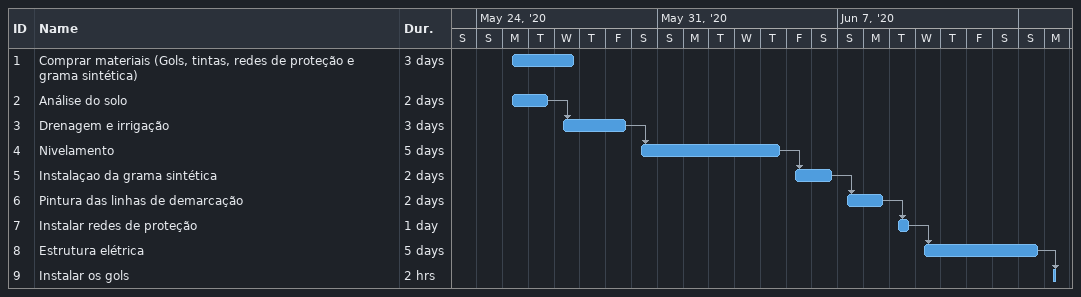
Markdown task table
| ID | Task | Duration | Start | Finish | Predecessors |
|---|---|---|---|---|---|
| 1 | Comprar materiais (Gols, tintas, redes de proteção e grama sintética) | 3d | 2020-05-25 | 2020-05-27 |  |
| 2 | Análise do solo | 2d | 2020-05-25 | 2020-05-26 |  |
| 3 | Drenagem e irrigação | 3d | 2020-05-27 | 2020-05-29 | 2 |
| 4 | Nivelamento | 5d | 2020-05-30 | 2020-06-04 | 3 |
| 5 | Instalaçao da grama sintética | 2d | 2020-06-05 | 2020-06-06 | 4 |
| 6 | Pintura das linhas de demarcação | 2d | 2020-06-07 | 2020-06-08 | 5 |
| 7 | Instalar redes de proteção | 1d | 2020-06-09 | 2020-06-09 | 6 |
| 8 | Estrutura elétrica | 5d | 2020-06-10 | 2020-06-14 | 7 |
| 9 | Instalar os gols | 2h | 2020-06-15 | 2020-06-15 | 8 |
